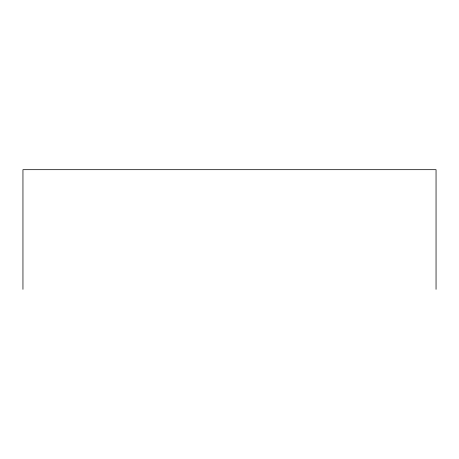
<?xml version="1.0" encoding="UTF-8"?>
<svg xmlns="http://www.w3.org/2000/svg" width="459" height="459" viewBox="0 0 459 459"><rect width="100%" height="100%" fill="white"/><g stroke="black" fill="none" stroke-linecap="round" stroke-linejoin="round"><path stroke-width="0.69" d="M436.05 289.319L436.05 169.681L22.95 169.681L22.95 289.319"/></g></svg>
